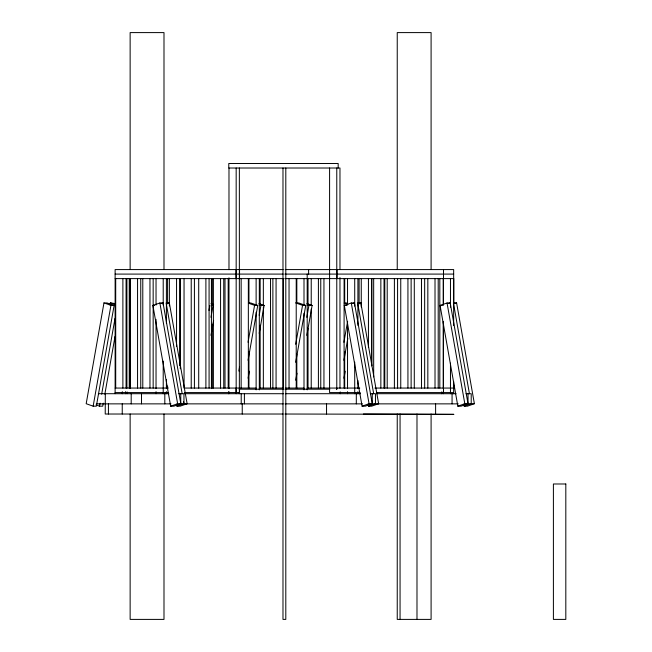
<?xml version="1.0" encoding="UTF-8"?>
<svg xmlns="http://www.w3.org/2000/svg" width="652" height="652" viewBox="0 0 652 652"><rect width="100%" height="100%" fill="white"/><g stroke="black" fill="none" stroke-linecap="round" stroke-linejoin="round"><path stroke-width="0.98" d="M103.97 302.887L86.186 403.718L93.154 406.18L96.349 406.18L114.116 305.438L107.148 302.976L103.97 302.887L110.938 305.348L114.116 305.438M110.001 304.883L110.359 302.887L115.274 303.587M93.154 406.18L110.938 305.348M96.056 404.949L99.536 406.18L100.066 403.18M101.655 394.199L115.037 318.323M103.26 403.18L102.731 406.18L99.536 406.18M104.842 394.207L115.045 336.359M208.99 310.425L209.871 305.438M210.963 317.328L213.074 305.348L211.338 304.737M210.979 335.356L213.612 320.393M248.053 342.284L254.573 305.348L248.477 303.196M248.07 360.295L257.744 305.438L250.775 302.976L248.396 302.911M248.102 378.225L249.333 371.232M259.194 315.332L260.955 305.348L259.211 304.737M259.203 333.359L264.133 305.438L258.901 303.587M295.69 344.28L302.552 305.348L295.584 302.887L298.763 302.976L305.731 305.438L295.698 362.292M295.731 380.222L296.962 373.229M306.823 317.328L308.934 305.348L307.198 304.737M306.839 335.356L312.112 305.438L306.888 303.587M343.914 342.284L347.614 321.322M343.93 360.295L347.801 338.347M343.963 378.225L345.193 371.232M152.894 305.438L159.862 302.976L163.041 302.887L180.824 403.718L173.856 406.18L170.661 406.18L152.894 305.438L154.483 305.389M161.297 303.506L163.041 302.887M167.597 303.506L169.341 302.887L187.124 403.718L180.156 406.18L176.969 406.18L176.619 404.183M344.321 305.438L351.289 302.976L354.46 302.887L372.251 403.718L365.283 406.18L362.088 406.18L344.321 305.438L346.701 305.372M352.724 303.506L354.46 302.887M359.105 303.506L360.849 302.887L378.633 403.718L371.664 406.18L368.47 406.18L368.119 404.183M440.076 305.438L447.044 302.976L450.214 302.887L468.006 403.718L461.037 406.18L457.843 406.18L440.076 305.438L442.455 305.372M448.478 303.506L450.214 302.887M454.86 303.506L456.604 302.887L474.387 403.718L467.419 406.18L464.224 406.18L463.874 404.183M170.661 406.18L177.629 403.718L180.824 403.718M176.969 406.18L183.937 403.718L187.124 403.718M362.088 406.18L369.056 403.718L372.251 403.718M368.47 406.18L375.438 403.718L378.633 403.718M457.843 406.18L464.811 403.718L468.006 403.718M464.224 406.18L471.192 403.718L474.387 403.718M169.341 302.887L166.162 302.976L182.177 393.743M360.849 302.887L357.671 302.976L373.677 393.743M456.604 302.887L453.425 302.976L469.432 393.743M236.277 269.578L283.147 269.578M285.177 269.578L336.668 269.578L336.668 278.608L284.834 278.608M115.127 274.093L236.057 274.093M236.277 274.093L283.147 274.093M284.834 274.093L336.668 274.093M336.888 274.093L453.662 274.093M115.127 278.608L236.057 278.608L236.057 269.578L115.127 269.578L115.127 393.71M236.277 278.608L283.253 278.608L283.253 388.062M453.662 278.608L336.888 278.608L336.888 269.578L453.662 269.578L453.662 325.462M115.127 388.062L168.273 388.062M236.277 388.062L256.122 388.062M259.317 388.062L283.685 388.062M285.723 388.062L304.003 388.062M307.19 388.062L336.668 388.062L336.668 389.195L336.888 388.062L359.757 388.062M374.892 388.062L453.662 388.062M239.137 389.195L283.547 389.195M284.973 389.195L329.798 389.195M115.127 392.577L168.518 392.577M184.459 392.577L236.057 392.577L236.057 388.062L184.043 388.062L184.043 278.608M236.277 392.577L239.537 392.577L239.537 388.062M360.1 392.577L329.57 392.577L329.594 168.012M376.375 392.577L453.662 392.577M98.33 393.71L168.795 393.71M178.77 393.71L183.954 393.71L183.954 403.865L179.968 403.865M184.557 393.71L283.547 393.71M285.283 393.71L360.523 393.71M370.279 393.71L375.462 393.71L375.462 403.865L371.477 403.865M376.758 393.71L456.058 393.71M466.033 393.71L471.217 393.71L471.217 403.865L467.223 403.865M96.333 403.865L170.987 403.865M186.309 403.865L283.253 403.865M285.03 403.865L362.496 403.865M378.046 403.865L458.25 403.865M283.098 414.02L105.225 414.02L105.314 393.71M284.94 414.02L453.89 414.362L363.384 414.02M344.256 302.911L346.636 302.976M308.934 305.348L312.112 305.438M302.552 305.348L305.731 305.438M260.955 305.348L264.133 305.438M254.573 305.348L257.744 305.438M344.337 303.196L347.818 304.427M211.028 303.587L213.644 304.517M110.359 302.887L114.711 304.427M447.044 302.976L464.811 403.718M351.289 302.976L369.056 403.718M183.579 401.722L183.937 403.718M159.862 302.976L177.629 403.718M468.022 393.71L468.022 403.865M453.768 278.608L453.768 303.946M453.768 385.022L453.768 388.062M453.662 381.485L453.662 393.71M452.064 393.71L452.064 403.865M450.467 278.608L450.467 307.125M450.467 363.148L450.467 393.71M443.507 269.578L443.507 278.608M443.507 388.062L443.507 392.577M443.393 278.608L443.393 304.957M443.393 322.186L443.393 388.062M443.287 278.608L443.287 305.087M443.287 321.387L443.287 388.616M443.287 391.673L443.287 393.71M441.689 391.901L441.689 393.71M439.815 278.608L439.815 388.062M438.209 278.608L438.209 388.062M435.609 403.865L435.609 414.02M435.014 278.608L435.014 388.062M431.094 269.317L431.094 32.6L397.239 32.6L397.239 269.317M431.094 414.036L431.094 619.4L397.239 619.4L397.239 414.036M427.834 278.608L427.834 388.062M424.664 278.608L424.664 388.062M421.477 278.608L421.477 388.062M416.987 414.02L416.987 619.4M414.289 278.608L414.289 388.062M411.127 278.608L411.127 388.062M407.932 278.608L407.932 388.062M400.752 278.608L400.752 388.062M400.059 414.02L400.059 619.4M397.581 278.608L397.581 388.062M394.387 278.608L394.387 388.062M387.207 278.608L387.207 388.062M384.794 278.608L384.794 388.062M384.044 278.608L384.044 388.062M380.849 278.608L380.849 388.062M373.669 278.608L373.669 376.913M372.268 393.71L372.268 403.865M371.827 278.608L371.827 365.764M371.624 278.608L371.624 365.764M368.437 278.608L368.437 347.524M361.257 278.608L361.257 306.986M359.105 278.608L359.105 303.946M357.907 278.608L357.907 325.462M357.907 380.466L357.907 388.616M357.907 391.673L357.907 393.71M356.31 393.71L356.31 403.865M354.712 278.608L354.712 306.106M354.712 362.129L354.712 393.71M347.532 278.608L347.532 305.087M347.532 321.387L347.532 388.616M347.532 391.673L347.532 393.71M344.696 278.608L344.696 303.05M344.696 351.941L344.696 388.616M344.101 278.608L344.101 388.062M340.23 391.901L340.23 393.71M339.969 269.472L339.969 168.012L228.779 168.012L228.779 163.505L338.176 163.505L338.176 168.012M339.969 277.589L339.969 388.176M336.774 168.012L336.774 389.195M326.546 403.865L326.546 414.02M323.946 278.608L323.946 388.062M320.76 278.608L320.76 388.062M318.404 278.608L318.404 388.062M311.224 278.608L311.224 304.957M311.224 309.007L311.224 388.062M308.608 269.578L308.608 274.093M308.029 278.608L308.029 303.946M308.029 328.266L308.029 388.062M307.19 274.093L307.19 389.872M304.003 278.608L304.003 305.087M304.003 313.237L304.003 389.872M296.823 278.608L296.823 303.05M296.823 353.979L296.823 388.616M296.22 278.608L296.22 388.062M289.04 278.608L289.04 388.062M285.804 168.012L285.804 619.4L282.984 619.4L282.984 168.012M276.073 278.608L276.073 388.062M272.878 278.608L272.878 388.062M270.531 278.608L270.531 388.062M263.351 278.608L263.351 304.957M263.351 306.986L263.351 388.062M260.156 278.608L260.156 303.946M260.156 325.226L260.156 388.062M259.317 278.608L259.317 389.872M256.122 278.608L256.122 305.087M256.122 312.218L256.122 389.872M248.942 278.608L248.942 303.05M248.942 351.941L248.942 388.616M248.347 278.608L248.347 388.062M244.402 393.71L244.402 403.865M242.242 403.865L242.242 414.02M241.216 393.71L241.216 403.865M241.158 278.608L241.158 388.062M239.537 269.578L239.537 278.608M239.357 168.012L239.357 393.71M236.171 168.012L236.171 393.71M228.982 168.012L228.982 269.675M228.982 277.809L228.982 388.625M228.982 391.673L228.982 393.71M228.55 391.901L228.55 393.71M228.192 278.608L228.192 388.062M225.005 278.608L225.005 388.062M223.75 278.608L223.75 388.062M220.563 278.608L220.563 388.062M213.383 278.608L213.383 388.062M212.283 278.608L212.283 304.957M212.283 324.215L212.283 388.062M211.435 278.608L211.435 388.616M209.08 278.608L209.08 388.062M205.893 278.608L205.893 388.062M198.713 278.608L198.713 388.062M194.41 278.608L194.41 388.062M191.223 278.608L191.223 388.062M180.767 393.71L180.767 403.865M180.319 278.608L180.319 368.812M179.74 278.608L179.74 365.609M176.553 278.608L176.553 346.391M169.373 278.608L169.373 305.918M167.597 278.608L167.597 303.946M167.597 386.041L167.597 388.062M166.399 278.608L166.399 323.425M166.399 379.448L166.399 388.616M166.399 391.673L166.399 393.71M164.809 393.71L164.809 403.865M163.994 269.317L163.994 32.6L130.139 32.6L130.139 269.317M163.994 414.036L163.994 619.4L130.139 619.4L130.139 414.028M163.212 278.608L163.212 305.087M163.212 361.11L163.212 393.71M156.032 278.608L156.032 305.087M156.032 319.35L156.032 388.616M156.032 391.673L156.032 393.71M153.163 278.608L153.163 388.062M149.968 278.608L149.968 388.062M142.788 278.608L142.788 388.062M141.492 393.71L141.492 403.865M140.75 278.608L140.75 388.062M137.556 278.608L137.556 388.062M131.199 393.71L131.199 403.865M130.376 278.608L130.376 388.062M130.139 278.453L130.139 388.176M129.251 278.608L129.251 388.062M127.091 391.901L127.091 393.71M126.904 278.608L126.904 388.062M126.08 278.608L126.08 388.062M125.494 391.673L125.494 393.71M122.886 278.608L122.886 388.062M122.307 391.673L122.307 393.71M122.242 403.865L122.242 414.02M115.706 278.608L115.706 388.062M108.419 403.865L108.419 414.02M239.537 366.628L239.186 371.135L239.537 366.628M565.814 483.988L553.401 483.988L553.401 619.4L565.814 619.4L565.814 483.988"/></g></svg>
